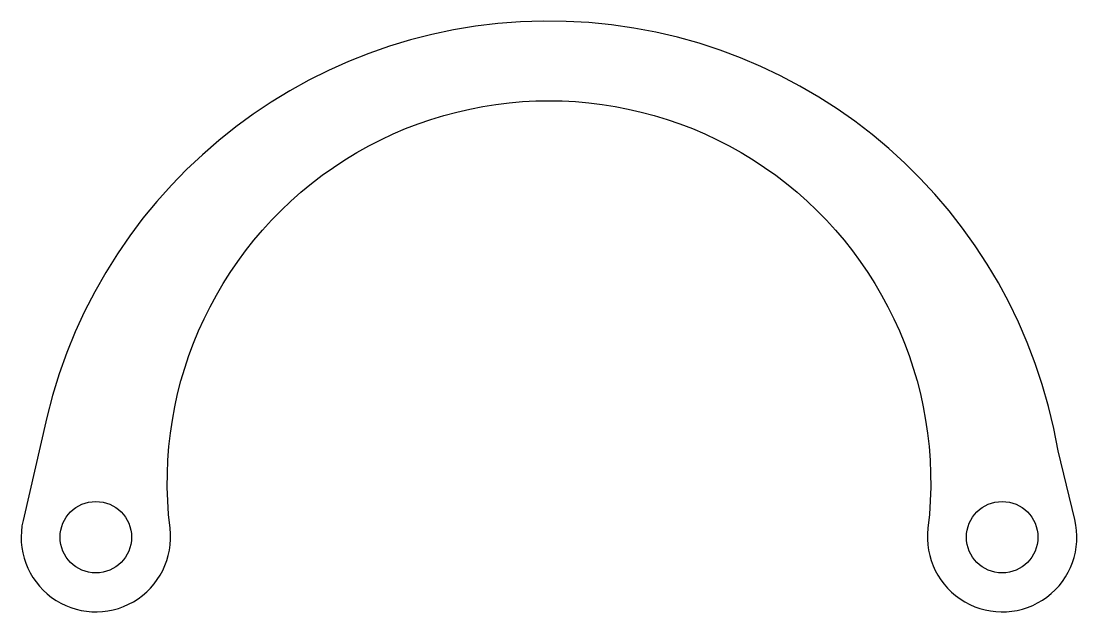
# Model space of a CAD drawing. Header units: millimetres. Extents: x -19.2 to 19.2, y -4.7 to 16.8.
import ezdxf

# ---------------------------------------------------------------- set-up
doc = ezdxf.new("R2010")
doc.units = ezdxf.units.MM
doc.layers.get('0').update_dxf_attribs({"linetype": 'CONTINUOUS'})

msp = doc.modelspace()

# ---------------------------------------------------------------- linework, layer by layer
msp.add_lwpolyline([(18.536, 1.142, 0.816877), (-18.288, 2.358), (-19.151, -1.389, 1.190555), (-13.799, -1.673, -1.128532), (13.799, -1.673, 1.197989), (19.144, -1.357)], format="xyb", close=True)
for centre in [(-16.5, -2), (16.5, -2)]:
    msp.add_circle(centre, 1.3)

doc.saveas('drawing.dxf')
